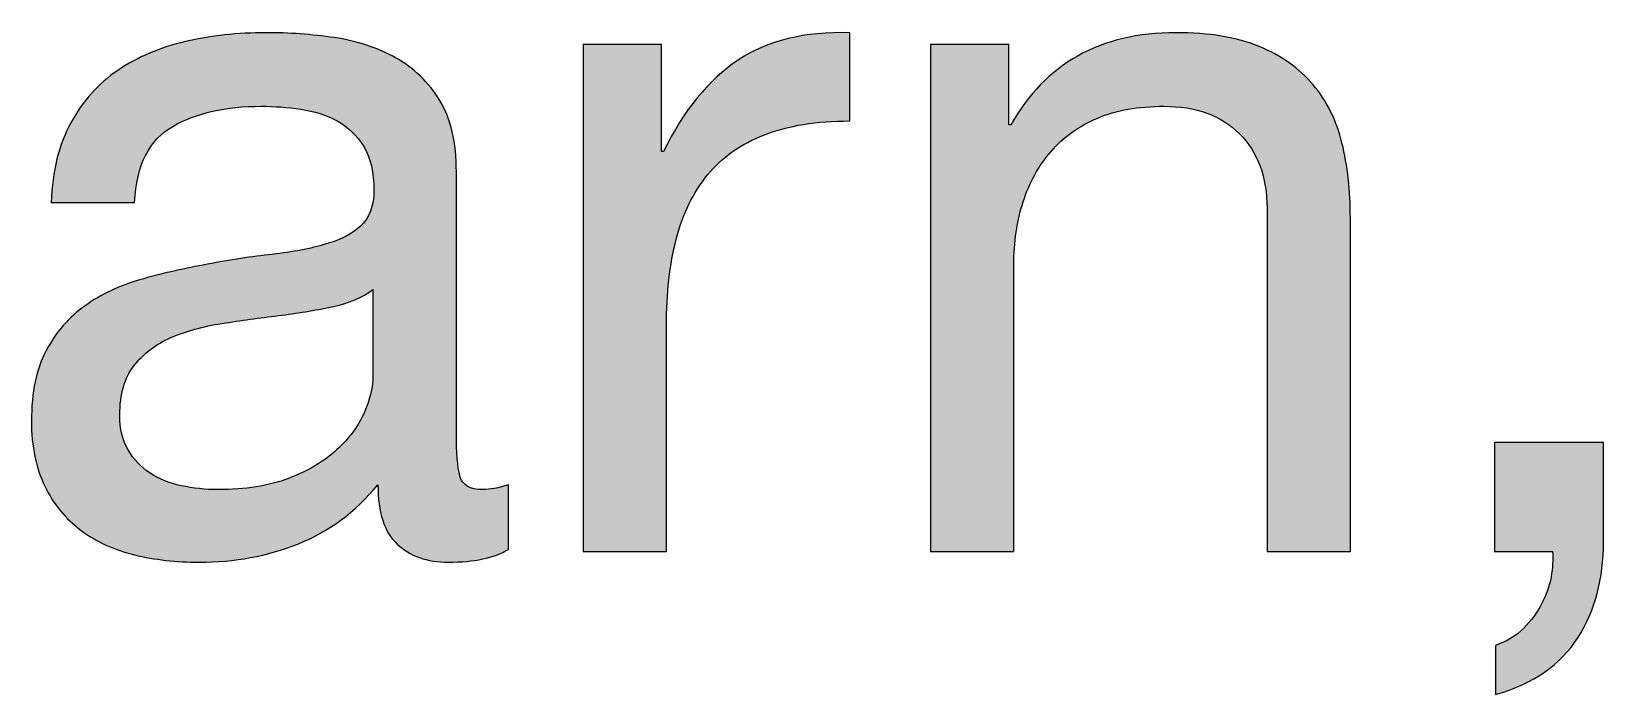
# Paper-space layout 'A3mask (portrait)' of a CAD drawing. Extents: x 0 to 277, y 0 to 394.
# Drawn here: x 200.608 to 203.842, y 31.33 to 32.696 of the extents above; entities that cross this region are included whole.
import ezdxf
from ezdxf.enums import TextEntityAlignment as Align

# ---------------------------------------------------------------- set-up
doc = ezdxf.new("R2010")
doc.units = 0
doc.layers.get('0').update_dxf_attribs({"linetype": 'CONTINUOUS'})
doc.layers.get('Defpoints').update_dxf_attribs({"linetype": 'CONTINUOUS'})
doc.layers.add('JPP_Mask', color=7, linetype='CONTINUOUS')
doc.styles.add('JPP', font='arial.ttf')

# ---------------------------------------------------------------- blocks, each defined once
blk = doc.blocks.new('A3mask (portrait)')
at = {"true_color": 0x004a91}
h = blk.add_hatch(color=154, dxfattribs=at)
edge = h.paths.add_edge_path()
edge.add_spline(control_points=[(201.4481, 32.5539), (201.4251, 32.5915), (201.3949, 32.6208), (201.3574, 32.6417)], knot_values=[29, 29, 29, 29, 30, 30, 30, 30], degree=3, periodic=0)
edge.add_spline(control_points=[(201.3574, 32.6417), (201.3196, 32.6625), (201.2776, 32.6763), (201.2312, 32.6831)], knot_values=[28, 28, 28, 28, 29, 29, 29, 29], degree=3, periodic=0)
edge.add_spline(control_points=[(201.2312, 32.6831), (201.1846, 32.6898), (201.138, 32.6932), (201.0909, 32.6932)], knot_values=[27, 27, 27, 27, 28, 28, 28, 28], degree=3, periodic=0)
edge.add_spline(control_points=[(201.0909, 32.6932), (201.0329, 32.6932), (200.9777, 32.6871), (200.9253, 32.675)], knot_values=[26, 26, 26, 26, 27, 27, 27, 27], degree=3, periodic=0)
edge.add_spline(control_points=[(200.9253, 32.675), (200.8728, 32.6629), (200.8262, 32.6429), (200.7859, 32.6155)], knot_values=[25, 25, 25, 25, 26, 26, 26, 26], degree=3, periodic=0)
edge.add_spline(control_points=[(200.7859, 32.6155), (200.7455, 32.5879), (200.7133, 32.5518), (200.6891, 32.5074)], knot_values=[24, 24, 24, 24, 25, 25, 25, 25], degree=3, periodic=0)
edge.add_spline(control_points=[(200.6891, 32.5074), (200.6648, 32.463), (200.6513, 32.4084), (200.6485, 32.3438)], knot_values=[23, 23, 23, 23, 24, 24, 24, 24], degree=3, periodic=0)
edge.add_spline(control_points=[(200.6485, 32.3438), (200.6485, 32.3438), (200.8202, 32.3438), (200.8202, 32.3438), (200.8244, 32.4206), (200.8506, 32.4727), (200.899, 32.5003), (200.9475, 32.5279), (201.0081, 32.5417), (201.0807, 32.5417)], knot_values=[20, 20, 20, 20, 21, 21, 21, 22, 22, 22, 23, 23, 23, 23], degree=3, periodic=0)
edge.add_spline(control_points=[(201.0807, 32.5417), (201.1076, 32.5417), (201.1349, 32.5397), (201.1625, 32.5357)], knot_values=[19, 19, 19, 19, 20, 20, 20, 20], degree=3, periodic=0)
edge.add_spline(control_points=[(201.1625, 32.5357), (201.1899, 32.5316), (201.215, 32.5236), (201.2372, 32.5114)], knot_values=[18, 18, 18, 18, 19, 19, 19, 19], degree=3, periodic=0)
edge.add_spline(control_points=[(201.2372, 32.5114), (201.2593, 32.4994), (201.2776, 32.4819), (201.2917, 32.459)], knot_values=[17, 17, 17, 17, 18, 18, 18, 18], degree=3, periodic=0)
edge.add_spline(control_points=[(201.2917, 32.459), (201.3059, 32.436), (201.3128, 32.4058), (201.3128, 32.3681)], knot_values=[16, 16, 16, 16, 17, 17, 17, 17], degree=3, periodic=0)
edge.add_spline(control_points=[(201.3128, 32.3681), (201.3128, 32.3358), (201.3033, 32.3113), (201.2845, 32.2944), (201.2658, 32.2776), (201.2402, 32.2648), (201.2078, 32.2561)], knot_values=[14, 14, 14, 14, 15, 15, 15, 16, 16, 16, 16], degree=3, periodic=0)
edge.add_spline(control_points=[(201.2078, 32.2561), (201.1755, 32.2472), (201.1382, 32.2405), (201.0957, 32.2359)], knot_values=[13, 13, 13, 13, 14, 14, 14, 14], degree=3, periodic=0)
edge.add_spline(control_points=[(201.0957, 32.2359), (201.0535, 32.2311), (201.0088, 32.224), (200.9617, 32.2147)], knot_values=[12, 12, 12, 12, 13, 13, 13, 13], degree=3, periodic=0)
edge.add_spline(control_points=[(200.9617, 32.2147), (200.9171, 32.2067), (200.8738, 32.1964), (200.8313, 32.1844), (200.7889, 32.1723), (200.7513, 32.1545), (200.7184, 32.1309)], knot_values=[10, 10, 10, 10, 11, 11, 11, 12, 12, 12, 12], degree=3, periodic=0)
edge.add_spline(control_points=[(200.7184, 32.1309), (200.6852, 32.1074), (200.6588, 32.0766), (200.6386, 32.0391)], knot_values=[9, 9, 9, 9, 10, 10, 10, 10], degree=3, periodic=0)
edge.add_spline(control_points=[(200.6386, 32.0391), (200.6184, 32.0014), (200.6082, 31.9529), (200.6082, 31.8936)], knot_values=[8, 8, 8, 8, 9, 9, 9, 9], degree=3, periodic=0)
edge.add_spline(control_points=[(200.6082, 31.8936), (200.6082, 31.8412), (200.6175, 31.7965), (200.6356, 31.7595)], knot_values=[7, 7, 7, 7, 8, 8, 8, 8], degree=3, periodic=0)
edge.add_spline(control_points=[(200.6356, 31.7595), (200.6536, 31.7223), (200.6785, 31.6921), (200.7102, 31.6685)], knot_values=[6, 6, 6, 6, 7, 7, 7, 7], degree=3, periodic=0)
edge.add_spline(control_points=[(200.7102, 31.6685), (200.7418, 31.645), (200.7784, 31.6282), (200.8202, 31.6181), (200.8619, 31.608), (200.9065, 31.603), (200.9536, 31.603)], knot_values=[4, 4, 4, 4, 5, 5, 5, 6, 6, 6, 6], degree=3, periodic=0)
edge.add_spline(control_points=[(200.9536, 31.603), (201.0262, 31.603), (201.0939, 31.6154), (201.1563, 31.6404)], knot_values=[3, 3, 3, 3, 4, 4, 4, 4], degree=3, periodic=0)
edge.add_spline(control_points=[(201.1563, 31.6404), (201.2189, 31.6652), (201.2739, 31.7059), (201.321, 31.7625)], knot_values=[2, 2, 2, 2, 3, 3, 3, 3], degree=3, periodic=0)
edge.add_spline(control_points=[(201.321, 31.7625), (201.321, 31.7059), (201.3339, 31.6652), (201.3604, 31.6404)], knot_values=[1, 1, 1, 1, 2, 2, 2, 2], degree=3, periodic=0)
edge.add_spline(control_points=[(201.3604, 31.6404), (201.3866, 31.6154), (201.4219, 31.603), (201.4664, 31.603)], knot_values=[0, 0, 0, 0, 1, 1, 1, 1], degree=3, periodic=0)
edge.add_spline(control_points=[(201.4664, 31.603), (201.5188, 31.603), (201.5599, 31.6117), (201.5893, 31.6292)], knot_values=[36, 36, 36, 36, 37, 37, 37, 37], degree=3, periodic=0)
edge.add_spline(control_points=[(201.5893, 31.6292), (201.5893, 31.6292), (201.5893, 31.7625), (201.5893, 31.7625), (201.5691, 31.7557), (201.5517, 31.7524), (201.5369, 31.7524)], knot_values=[34, 34, 34, 34, 35, 35, 35, 36, 36, 36, 36], degree=3, periodic=0)
edge.add_spline(control_points=[(201.5369, 31.7524), (201.51, 31.7524), (201.4942, 31.7618), (201.4896, 31.7806)], knot_values=[33, 33, 33, 33, 34, 34, 34, 34], degree=3, periodic=0)
edge.add_spline(control_points=[(201.4896, 31.7806), (201.4847, 31.7995), (201.4824, 31.829), (201.4824, 31.8694)], knot_values=[32, 32, 32, 32, 33, 33, 33, 33], degree=3, periodic=0)
edge.add_spline(control_points=[(201.4824, 31.8694), (201.4824, 31.8694), (201.4824, 32.4065), (201.4824, 32.4065), (201.4824, 32.467), (201.471, 32.5162), (201.4481, 32.5539)], knot_values=[30, 30, 30, 30, 31, 31, 31, 32, 32, 32, 32], degree=3, periodic=0)
edge = h.paths.add_edge_path(flags=16)
edge.add_spline(control_points=[(201.1159, 32.1107), (201.1544, 32.1154), (201.1911, 32.1214), (201.2261, 32.1288)], knot_values=[0, 0, 0, 0, 1, 1, 1, 1], degree=3, periodic=0)
edge.add_spline(control_points=[(201.2261, 32.1288), (201.2611, 32.1363), (201.2892, 32.1481), (201.3108, 32.1642)], knot_values=[14, 14, 14, 14, 15, 15, 15, 15], degree=3, periodic=0)
edge.add_spline(control_points=[(201.3108, 32.1642), (201.3108, 32.1642), (201.3108, 31.9885), (201.3108, 31.9885), (201.3108, 31.9644), (201.3047, 31.9384), (201.2927, 31.9108), (201.2806, 31.8832), (201.2616, 31.8577), (201.2361, 31.8341), (201.2106, 31.8106), (201.1776, 31.791), (201.1373, 31.7756)], knot_values=[10, 10, 10, 10, 11, 11, 11, 12, 12, 12, 13, 13, 13, 14, 14, 14, 14], degree=3, periodic=0)
edge.add_spline(control_points=[(201.1373, 31.7756), (201.0969, 31.76), (201.0484, 31.7524), (200.9918, 31.7524)], knot_values=[9, 9, 9, 9, 10, 10, 10, 10], degree=3, periodic=0)
edge.add_spline(control_points=[(200.9918, 31.7524), (200.9663, 31.7524), (200.941, 31.7551), (200.9162, 31.7604)], knot_values=[8, 8, 8, 8, 9, 9, 9, 9], degree=3, periodic=0)
edge.add_spline(control_points=[(200.9162, 31.7604), (200.8912, 31.7658), (200.8698, 31.7745), (200.8515, 31.7867)], knot_values=[7, 7, 7, 7, 8, 8, 8, 8], degree=3, periodic=0)
edge.add_spline(control_points=[(200.8515, 31.7867), (200.8334, 31.7988), (200.8186, 31.8145), (200.8072, 31.8341)], knot_values=[6, 6, 6, 6, 7, 7, 7, 7], degree=3, periodic=0)
edge.add_spline(control_points=[(200.8072, 31.8341), (200.7956, 31.8536), (200.79, 31.8775), (200.79, 31.9058)], knot_values=[5, 5, 5, 5, 6, 6, 6, 6], degree=3, periodic=0)
edge.add_spline(control_points=[(200.79, 31.9058), (200.79, 31.9488), (200.7998, 31.9828), (200.8193, 32.0078)], knot_values=[4, 4, 4, 4, 5, 5, 5, 5], degree=3, periodic=0)
edge.add_spline(control_points=[(200.8193, 32.0078), (200.8387, 32.0326), (200.864, 32.0518), (200.8949, 32.0653)], knot_values=[3, 3, 3, 3, 4, 4, 4, 4], degree=3, periodic=0)
edge.add_spline(control_points=[(200.8949, 32.0653), (200.926, 32.0787), (200.961, 32.0885), (200.9999, 32.0945)], knot_values=[2, 2, 2, 2, 3, 3, 3, 3], degree=3, periodic=0)
edge.add_spline(control_points=[(200.9999, 32.0945), (201.0389, 32.1007), (201.0776, 32.106), (201.1159, 32.1107)], knot_values=[1, 1, 1, 1, 2, 2, 2, 2], degree=3, periodic=0)
h = blk.add_hatch(color=154, dxfattribs=at)
edge = h.paths.add_edge_path()
edge.add_spline(control_points=[(201.9145, 32.0169), (201.9145, 32.0605), (201.9145, 32.0895), (201.9145, 32.0895), (201.9145, 32.1568), (201.9212, 32.2164), (201.9347, 32.2681)], knot_values=[8, 8, 8, 8, 8.250035, 8.250035, 8.250035, 9.250035, 9.250035, 9.250035, 9.250035], degree=3, periodic=0)
edge.add_spline(control_points=[(201.9347, 32.2681), (201.9481, 32.32), (201.9697, 32.364), (201.9992, 32.4004)], knot_values=[7, 7, 7, 7, 8, 8, 8, 8], degree=3, periodic=0)
edge.add_spline(control_points=[(201.9992, 32.4004), (202.0289, 32.4367), (202.0678, 32.4643), (202.1163, 32.4831)], knot_values=[6, 6, 6, 6, 7, 7, 7, 7], degree=3, periodic=0)
edge.add_spline(control_points=[(202.1163, 32.4831), (202.1648, 32.502), (202.2232, 32.5114), (202.2919, 32.5114)], knot_values=[5, 5, 5, 5, 6, 6, 6, 6], degree=3, periodic=0)
edge.add_spline(control_points=[(202.2919, 32.5114), (202.2919, 32.5114), (202.2919, 32.6932), (202.2919, 32.6932), (202.1991, 32.6958), (202.1223, 32.677), (202.0618, 32.6366)], knot_values=[3, 3, 3, 3, 4, 4, 4, 5, 5, 5, 5], degree=3, periodic=0)
edge.add_spline(control_points=[(202.0618, 32.6366), (202.0013, 32.5962), (201.95, 32.5337), (201.9085, 32.4488)], knot_values=[2, 2, 2, 2, 3, 3, 3, 3], degree=3, periodic=0)
edge.add_spline(control_points=[(201.9043, 32.4488), (201.9043, 32.4488), (201.9043, 32.5038), (201.9043, 32.5589)], knot_values=[0.5, 0.5, 0.5, 0.5, 1, 1, 1, 1], degree=3, periodic=0)
edge.add_spline(control_points=[(201.9043, 32.5589), (201.9043, 32.6139), (201.9043, 32.6689), (201.9043, 32.6689), (201.9043, 32.6689), (201.8942, 32.6689), (201.8791, 32.6689)], knot_values=[12.749965, 12.749965, 12.749965, 12.749965, 13.249965, 13.249965, 13.249965, 13.5, 13.5, 13.5, 13.5], degree=3, periodic=0)
edge.add_spline(control_points=[(201.8791, 32.6689), (201.8639, 32.6689), (201.8438, 32.6689), (201.8236, 32.6689)], knot_values=[12.49997, 12.49997, 12.49997, 12.49997, 12.749965, 12.749965, 12.749965, 12.749965], degree=3, periodic=0)
edge.add_spline(control_points=[(201.8236, 32.6689), (201.8135, 32.6689), (201.8034, 32.6689), (201.7939, 32.6689)], knot_values=[12.374973, 12.374973, 12.374973, 12.374973, 12.49997, 12.49997, 12.49997, 12.49997], degree=3, periodic=0)
edge.add_spline(control_points=[(201.7939, 32.6689), (201.7845, 32.6689), (201.7757, 32.6689), (201.7681, 32.6689)], knot_values=[12.249975, 12.249975, 12.249975, 12.249975, 12.374973, 12.374973, 12.374973, 12.374973], degree=3, periodic=0)
edge.add_spline(control_points=[(201.7681, 32.6689), (201.7643, 32.6689), (201.7608, 32.6689), (201.7578, 32.6689)], knot_values=[12.187476, 12.187476, 12.187476, 12.187476, 12.249975, 12.249975, 12.249975, 12.249975], degree=3, periodic=0)
edge.add_spline(control_points=[(201.7429, 32.6689), (201.7429, 32.6689), (201.7429, 32.6689), (201.7429, 32.6689), (201.7429, 32.6689), (201.7429, 32.6689), (201.7429, 32.6689)], knot_values=[11.99998, 11.99998, 11.99998, 11.99998, 12.001425, 12.001425, 12.001425, 12.001445, 12.001445, 12.001445, 12.001445], degree=3, periodic=0)
edge.add_spline(control_points=[(201.7429, 32.6689), (201.7429, 32.6689), (201.7429, 32.408), (201.7429, 32.147)], knot_values=[11.49999, 11.49999, 11.49999, 11.49999, 11.99998, 11.99998, 11.99998, 11.99998], degree=3, periodic=0)
edge.add_spline(control_points=[(201.7429, 32.147), (201.7429, 31.8861), (201.7429, 31.6252), (201.7429, 31.6252), (201.7429, 31.6252), (201.7429, 31.6252), (201.7429, 31.6252)], knot_values=[10.999023, 10.999023, 10.999023, 10.999023, 11.499013, 11.499013, 11.499013, 11.49999, 11.49999, 11.49999, 11.49999], degree=3, periodic=0)
edge.add_spline(control_points=[(201.7502, 31.6252), (201.7526, 31.6252), (201.7554, 31.6252), (201.7587, 31.6252)], knot_values=[10.812504, 10.812504, 10.812504, 10.812504, 10.875003, 10.875003, 10.875003, 10.875003], degree=3, periodic=0)
edge.add_spline(control_points=[(201.7587, 31.6252), (201.762, 31.6252), (201.7657, 31.6252), (201.7697, 31.6252)], knot_values=[10.750005, 10.750005, 10.750005, 10.750005, 10.812504, 10.812504, 10.812504, 10.812504], degree=3, periodic=0)
edge.add_spline(control_points=[(201.7697, 31.6252), (201.7777, 31.6252), (201.7871, 31.6252), (201.7972, 31.6252)], knot_values=[10.625008, 10.625008, 10.625008, 10.625008, 10.750005, 10.750005, 10.750005, 10.750005], degree=3, periodic=0)
edge.add_spline(control_points=[(201.7972, 31.6252), (201.8072, 31.6252), (201.818, 31.6252), (201.8287, 31.6252)], knot_values=[10.50001, 10.50001, 10.50001, 10.50001, 10.625008, 10.625008, 10.625008, 10.625008], degree=3, periodic=0)
edge.add_spline(control_points=[(201.8287, 31.6252), (201.8501, 31.6252), (201.8716, 31.6252), (201.8877, 31.6252)], knot_values=[10.250015, 10.250015, 10.250015, 10.250015, 10.50001, 10.50001, 10.50001, 10.50001], degree=3, periodic=0)
edge.add_spline(control_points=[(201.8877, 31.6252), (201.9038, 31.6252), (201.9145, 31.6252), (201.9145, 31.6252), (201.9145, 31.6252), (201.9145, 31.6252), (201.9145, 31.6252)], knot_values=[9.999532, 9.999532, 9.999532, 9.999532, 10.249547, 10.249547, 10.249547, 10.250015, 10.250015, 10.250015, 10.250015], degree=3, periodic=0)
edge.add_spline(control_points=[(201.9145, 31.6304), (201.9145, 31.6321), (201.9145, 31.6342), (201.9145, 31.6366)], knot_values=[9.906272, 9.906272, 9.906272, 9.906272, 9.937521, 9.937521, 9.937521, 9.937521], degree=3, periodic=0)
edge.add_spline(control_points=[(201.9145, 31.6366), (201.9145, 31.6391), (201.9145, 31.6419), (201.9145, 31.6451)], knot_values=[9.875022, 9.875022, 9.875022, 9.875022, 9.906272, 9.906272, 9.906272, 9.906272], degree=3, periodic=0)
edge.add_spline(control_points=[(201.9145, 31.6451), (201.9145, 31.6515), (201.9145, 31.6592), (201.9145, 31.668)], knot_values=[9.812524, 9.812524, 9.812524, 9.812524, 9.875022, 9.875022, 9.875022, 9.875022], degree=3, periodic=0)
edge.add_spline(control_points=[(201.9145, 31.668), (201.9145, 31.6768), (201.9145, 31.6868), (201.9145, 31.6977)], knot_values=[9.750025, 9.750025, 9.750025, 9.750025, 9.812524, 9.812524, 9.812524, 9.812524], degree=3, periodic=0)
edge.add_spline(control_points=[(201.9145, 31.6977), (201.9145, 31.7195), (201.9145, 31.7449), (201.9145, 31.7721)], knot_values=[9.625027, 9.625027, 9.625027, 9.625027, 9.750025, 9.750025, 9.750025, 9.750025], degree=3, periodic=0)
edge.add_spline(control_points=[(201.9145, 31.7721), (201.9145, 31.7993), (201.9145, 31.8283), (201.9145, 31.8573)], knot_values=[9.50003, 9.50003, 9.50003, 9.50003, 9.625027, 9.625027, 9.625027, 9.625027], degree=3, periodic=0)
edge.add_spline(control_points=[(201.9145, 31.8573), (201.9145, 31.9154), (201.9145, 31.9734), (201.9145, 32.0169)], knot_values=[9.250035, 9.250035, 9.250035, 9.250035, 9.50003, 9.50003, 9.50003, 9.50003], degree=3, periodic=0)
h = blk.add_hatch(color=154, dxfattribs=at)
edge = h.paths.add_edge_path()
edge.add_spline(control_points=[(202.6484, 32.3449), (202.6611, 32.3846), (202.6802, 32.4192), (202.7059, 32.4488)], knot_values=[14, 14, 14, 14, 15, 15, 15, 15], degree=3, periodic=0)
edge.add_spline(control_points=[(202.7059, 32.4488), (202.7314, 32.4785), (202.7634, 32.5013), (202.8017, 32.5175)], knot_values=[13, 13, 13, 13, 14, 14, 14, 14], degree=3, periodic=0)
edge.add_spline(control_points=[(202.8017, 32.5175), (202.84, 32.5337), (202.8854, 32.5417), (202.9381, 32.5417)], knot_values=[12, 12, 12, 12, 13, 13, 13, 13], degree=3, periodic=0)
edge.add_spline(control_points=[(202.9381, 32.5417), (203.004, 32.5417), (203.0557, 32.5229), (203.0935, 32.4852)], knot_values=[11, 11, 11, 11, 12, 12, 12, 12], degree=3, periodic=0)
edge.add_spline(control_points=[(203.0935, 32.4852), (203.1311, 32.4475), (203.1501, 32.3964), (203.1501, 32.3318)], knot_values=[10, 10, 10, 10, 11, 11, 11, 11], degree=3, periodic=0)
edge.add_spline(control_points=[(203.1501, 32.3318), (203.1501, 32.3318), (203.1501, 31.6252), (203.1501, 31.6252), (203.1501, 31.6252), (203.1929, 31.6252), (203.2358, 31.6252)], knot_values=[8.5, 8.5, 8.5, 8.5, 9.5, 9.5, 9.5, 10, 10, 10, 10], degree=3, periodic=0)
edge.add_spline(control_points=[(203.2358, 31.6252), (203.2786, 31.6252), (203.3215, 31.6252), (203.3215, 31.6252), (203.3215, 31.6252), (203.3215, 31.7968), (203.3215, 31.9684)], knot_values=[7.5, 7.5, 7.5, 7.5, 8, 8, 8, 8.5, 8.5, 8.5, 8.5], degree=3, periodic=0)
edge.add_spline(control_points=[(203.3215, 31.9684), (203.3215, 32.14), (203.3215, 32.3116), (203.3215, 32.3116), (203.3215, 32.3681), (203.3159, 32.4196), (203.3043, 32.466)], knot_values=[6, 6, 6, 6, 6.5, 6.5, 6.5, 7.5, 7.5, 7.5, 7.5], degree=3, periodic=0)
edge.add_spline(control_points=[(203.3043, 32.466), (203.293, 32.5125), (203.273, 32.5525), (203.2449, 32.5861)], knot_values=[5, 5, 5, 5, 6, 6, 6, 6], degree=3, periodic=0)
edge.add_spline(control_points=[(203.2449, 32.5861), (203.2166, 32.6197), (203.1795, 32.646), (203.1338, 32.6649), (203.0882, 32.6838), (203.0309, 32.6932), (202.9622, 32.6932)], knot_values=[3, 3, 3, 3, 4, 4, 4, 5, 5, 5, 5], degree=3, periodic=0)
edge.add_spline(control_points=[(202.9622, 32.6932), (202.8075, 32.6932), (202.6943, 32.6298), (202.6231, 32.5033)], knot_values=[2, 2, 2, 2, 3, 3, 3, 3], degree=3, periodic=0)
edge.add_spline(control_points=[(202.6189, 32.5033), (202.6189, 32.5033), (202.6189, 32.5447), (202.6189, 32.5861)], knot_values=[0.5, 0.5, 0.5, 0.5, 1, 1, 1, 1], degree=3, periodic=0)
edge.add_spline(control_points=[(202.6189, 32.5861), (202.6189, 32.6275), (202.6189, 32.6689), (202.6189, 32.6689), (202.6189, 32.6689), (202.6088, 32.6689), (202.5937, 32.6689)], knot_values=[19.749965, 19.749965, 19.749965, 19.749965, 20.249965, 20.249965, 20.249965, 20.5, 20.5, 20.5, 20.5], degree=3, periodic=0)
edge.add_spline(control_points=[(202.5937, 32.6689), (202.5786, 32.6689), (202.5584, 32.6689), (202.5382, 32.6689)], knot_values=[19.49997, 19.49997, 19.49997, 19.49997, 19.749965, 19.749965, 19.749965, 19.749965], degree=3, periodic=0)
edge.add_spline(control_points=[(202.5382, 32.6689), (202.5281, 32.6689), (202.518, 32.6689), (202.5086, 32.6689)], knot_values=[19.374972, 19.374972, 19.374972, 19.374972, 19.49997, 19.49997, 19.49997, 19.49997], degree=3, periodic=0)
edge.add_spline(control_points=[(202.5086, 32.6689), (202.4991, 32.6689), (202.4903, 32.6689), (202.4827, 32.6689)], knot_values=[19.249975, 19.249975, 19.249975, 19.249975, 19.374972, 19.374972, 19.374972, 19.374972], degree=3, periodic=0)
edge.add_spline(control_points=[(202.4827, 32.6689), (202.4789, 32.6689), (202.4755, 32.6689), (202.4724, 32.6689)], knot_values=[19.187476, 19.187476, 19.187476, 19.187476, 19.249975, 19.249975, 19.249975, 19.249975], degree=3, periodic=0)
edge.add_spline(control_points=[(202.4575, 32.6689), (202.4575, 32.6689), (202.4575, 32.6689), (202.4575, 32.6689), (202.4575, 32.6689), (202.4575, 32.6689), (202.4575, 32.6689)], knot_values=[18.99998, 18.99998, 18.99998, 18.99998, 19.001425, 19.001425, 19.001425, 19.001445, 19.001445, 19.001445, 19.001445], degree=3, periodic=0)
edge.add_spline(control_points=[(202.4575, 32.6689), (202.4575, 32.6689), (202.4575, 32.408), (202.4575, 32.147)], knot_values=[18.49999, 18.49999, 18.49999, 18.49999, 18.99998, 18.99998, 18.99998, 18.99998], degree=3, periodic=0)
edge.add_spline(control_points=[(202.4575, 32.147), (202.4575, 31.8861), (202.4575, 31.6252), (202.4575, 31.6252), (202.4575, 31.6252), (202.4575, 31.6252), (202.4575, 31.6252)], knot_values=[17.999023, 17.999023, 17.999023, 17.999023, 18.499013, 18.499013, 18.499013, 18.49999, 18.49999, 18.49999, 18.49999], degree=3, periodic=0)
edge.add_spline(control_points=[(202.4649, 31.6252), (202.4672, 31.6252), (202.4701, 31.6252), (202.4733, 31.6252)], knot_values=[17.812504, 17.812504, 17.812504, 17.812504, 17.875002, 17.875002, 17.875002, 17.875002], degree=3, periodic=0)
edge.add_spline(control_points=[(202.4733, 31.6252), (202.4766, 31.6252), (202.4803, 31.6252), (202.4843, 31.6252)], knot_values=[17.750005, 17.750005, 17.750005, 17.750005, 17.812504, 17.812504, 17.812504, 17.812504], degree=3, periodic=0)
edge.add_spline(control_points=[(202.4843, 31.6252), (202.4924, 31.6252), (202.5017, 31.6252), (202.5118, 31.6252)], knot_values=[17.625007, 17.625007, 17.625007, 17.625007, 17.750005, 17.750005, 17.750005, 17.750005], degree=3, periodic=0)
edge.add_spline(control_points=[(202.5118, 31.6252), (202.5219, 31.6252), (202.5326, 31.6252), (202.5433, 31.6252)], knot_values=[17.50001, 17.50001, 17.50001, 17.50001, 17.625008, 17.625008, 17.625008, 17.625008], degree=3, periodic=0)
edge.add_spline(control_points=[(202.5433, 31.6252), (202.5648, 31.6252), (202.5862, 31.6252), (202.6023, 31.6252)], knot_values=[17.250015, 17.250015, 17.250015, 17.250015, 17.50001, 17.50001, 17.50001, 17.50001], degree=3, periodic=0)
edge.add_spline(control_points=[(202.6023, 31.6252), (202.6184, 31.6252), (202.6291, 31.6252), (202.6291, 31.6252), (202.6291, 31.6252), (202.6291, 31.6252), (202.6291, 31.6252)], knot_values=[16.999532, 16.999532, 16.999532, 16.999532, 17.249547, 17.249547, 17.249547, 17.250015, 17.250015, 17.250015, 17.250015], degree=3, periodic=0)
edge.add_spline(control_points=[(202.6291, 31.6318), (202.6291, 31.6339), (202.6291, 31.6366), (202.6291, 31.6397)], knot_values=[16.906272, 16.906272, 16.906272, 16.906272, 16.937521, 16.937521, 16.937521, 16.937521], degree=3, periodic=0)
edge.add_spline(control_points=[(202.6291, 31.6397), (202.6291, 31.6429), (202.6291, 31.6465), (202.6291, 31.6505)], knot_values=[16.875022, 16.875022, 16.875022, 16.875022, 16.906272, 16.906272, 16.906272, 16.906272], degree=3, periodic=0)
edge.add_spline(control_points=[(202.6291, 31.6505), (202.6291, 31.6585), (202.6291, 31.6683), (202.6291, 31.6796)], knot_values=[16.812524, 16.812524, 16.812524, 16.812524, 16.875022, 16.875022, 16.875022, 16.875022], degree=3, periodic=0)
edge.add_spline(control_points=[(202.6291, 31.6796), (202.6291, 31.6908), (202.6291, 31.7034), (202.6291, 31.7173)], knot_values=[16.750025, 16.750025, 16.750025, 16.750025, 16.812524, 16.812524, 16.812524, 16.812524], degree=3, periodic=0)
edge.add_spline(control_points=[(202.6291, 31.7173), (202.6291, 31.7449), (202.6291, 31.7771), (202.6291, 31.8117)], knot_values=[16.625028, 16.625028, 16.625028, 16.625028, 16.750025, 16.750025, 16.750025, 16.750025], degree=3, periodic=0)
edge.add_spline(control_points=[(202.6291, 31.8117), (202.6291, 31.8462), (202.6291, 31.883), (202.6291, 31.9199)], knot_values=[16.50003, 16.50003, 16.50003, 16.50003, 16.625028, 16.625028, 16.625028, 16.625028], degree=3, periodic=0)
edge.add_spline(control_points=[(202.6291, 31.9199), (202.6291, 31.9936), (202.6291, 32.0673), (202.6291, 32.1225)], knot_values=[16.250035, 16.250035, 16.250035, 16.250035, 16.50003, 16.50003, 16.50003, 16.50003], degree=3, periodic=0)
edge.add_spline(control_points=[(202.6291, 32.1225), (202.6291, 32.1778), (202.6291, 32.2147), (202.6291, 32.2147), (202.6291, 32.2617), (202.6354, 32.3052), (202.6484, 32.3449)], knot_values=[15, 15, 15, 15, 15.250035, 15.250035, 15.250035, 16.250035, 16.250035, 16.250035, 16.250035], degree=3, periodic=0)
h = blk.add_hatch(color=154, dxfattribs=at)
edge = h.paths.add_edge_path()
edge.add_spline(control_points=[(203.8424, 31.6453), (203.8424, 31.6453), (203.8424, 31.8492), (203.8424, 31.8492), (203.8424, 31.8492), (203.8109, 31.8492), (203.7715, 31.8492)], knot_values=[10.624977, 10.624977, 10.624977, 10.624977, 11.624977, 11.624977, 11.624977, 12, 12, 12, 12], degree=3, periodic=0)
edge.add_spline(control_points=[(203.7715, 31.8492), (203.732, 31.8492), (203.6847, 31.8492), (203.6532, 31.8492)], knot_values=[10.249985, 10.249985, 10.249985, 10.249985, 10.624977, 10.624977, 10.624977, 10.624977], degree=3, periodic=0)
edge.add_spline(control_points=[(203.6532, 31.8492), (203.6453, 31.8492), (203.6384, 31.8492), (203.6329, 31.8492)], knot_values=[10.156237, 10.156237, 10.156237, 10.156237, 10.249985, 10.249985, 10.249985, 10.249985], degree=3, periodic=0)
edge.add_spline(control_points=[(203.6181, 31.8492), (203.6181, 31.8492), (203.6181, 31.8492), (203.6181, 31.8492), (203.6181, 31.8492), (203.6181, 31.8492), (203.6181, 31.8492)], knot_values=[9.999502, 9.999502, 9.999502, 9.999502, 10, 10, 10, 10.000967, 10.000967, 10.000967, 10.000967], degree=3, periodic=0)
edge.add_spline(control_points=[(203.6181, 31.8453), (203.6181, 31.8438), (203.6181, 31.8419), (203.6181, 31.8396)], knot_values=[9.874992, 9.874992, 9.874992, 9.874992, 9.921867, 9.921867, 9.921867, 9.921867], degree=3, periodic=0)
edge.add_spline(control_points=[(203.6181, 31.8396), (203.6181, 31.8304), (203.6181, 31.8153), (203.6181, 31.7973)], knot_values=[9.687496, 9.687496, 9.687496, 9.687496, 9.874992, 9.874992, 9.874992, 9.874992], degree=3, periodic=0)
edge.add_spline(control_points=[(203.6181, 31.7973), (203.6181, 31.7792), (203.6181, 31.7582), (203.6181, 31.7372)], knot_values=[9.5, 9.5, 9.5, 9.5, 9.687496, 9.687496, 9.687496, 9.687496], degree=3, periodic=0)
edge.add_spline(control_points=[(203.6181, 31.7372), (203.6181, 31.7162), (203.6181, 31.6952), (203.6181, 31.6771)], knot_values=[9.312504, 9.312504, 9.312504, 9.312504, 9.5, 9.5, 9.5, 9.5], degree=3, periodic=0)
edge.add_spline(control_points=[(203.6181, 31.6771), (203.6181, 31.6591), (203.6181, 31.644), (203.6181, 31.6348)], knot_values=[9.125007, 9.125007, 9.125007, 9.125007, 9.312504, 9.312504, 9.312504, 9.312504], degree=3, periodic=0)
edge.add_spline(control_points=[(203.6181, 31.6252), (203.6181, 31.6252), (203.6181, 31.6252), (203.6181, 31.6252), (203.6181, 31.6252), (203.6181, 31.6252), (203.6181, 31.6252)], knot_values=[8.999033, 8.999033, 8.999033, 8.999033, 9.000264, 9.000264, 9.000264, 9.001231, 9.001231, 9.001231, 9.001231], degree=3, periodic=0)
edge.add_spline(control_points=[(203.6195, 31.6252), (203.6208, 31.6252), (203.623, 31.6252), (203.626, 31.6252)], knot_values=[8.843763, 8.843763, 8.843763, 8.843763, 8.937511, 8.937511, 8.937511, 8.937511], degree=3, periodic=0)
edge.add_spline(control_points=[(203.626, 31.6252), (203.6289, 31.6252), (203.6326, 31.6252), (203.6368, 31.6252)], knot_values=[8.750015, 8.750015, 8.750015, 8.750015, 8.843763, 8.843763, 8.843763, 8.843763], degree=3, periodic=0)
edge.add_spline(control_points=[(203.6368, 31.6252), (203.6535, 31.6252), (203.6787, 31.6252), (203.6996, 31.6252)], knot_values=[8.375023, 8.375023, 8.375023, 8.375023, 8.750015, 8.750015, 8.750015, 8.750015], degree=3, periodic=0)
edge.add_spline(control_points=[(203.6996, 31.6252), (203.7206, 31.6252), (203.7374, 31.6252), (203.7374, 31.6252), (203.7388, 31.609), (203.7376, 31.5915), (203.7344, 31.5726)], knot_values=[7, 7, 7, 7, 7.375023, 7.375023, 7.375023, 8.375023, 8.375023, 8.375023, 8.375023], degree=3, periodic=0)
edge.add_spline(control_points=[(203.7344, 31.5726), (203.7309, 31.5538), (203.7246, 31.5353), (203.7151, 31.5172)], knot_values=[6, 6, 6, 6, 7, 7, 7, 7], degree=3, periodic=0)
edge.add_spline(control_points=[(203.7151, 31.5172), (203.7058, 31.499), (203.6933, 31.4822), (203.6778, 31.4666)], knot_values=[5, 5, 5, 5, 6, 6, 6, 6], degree=3, periodic=0)
edge.add_spline(control_points=[(203.6778, 31.4666), (203.6622, 31.4512), (203.6432, 31.4394), (203.6202, 31.4314)], knot_values=[4, 4, 4, 4, 5, 5, 5, 5], degree=3, periodic=0)
edge.add_spline(control_points=[(203.6202, 31.4314), (203.6202, 31.4314), (203.6202, 31.3304), (203.6202, 31.3304), (203.6984, 31.3533), (203.7548, 31.3923), (203.7898, 31.4475), (203.8248, 31.5027), (203.8424, 31.5687), (203.8424, 31.6453)], knot_values=[1, 1, 1, 1, 2, 2, 2, 3, 3, 3, 4, 4, 4, 4], degree=3, periodic=0)
at = {"layer": 'Defpoints', "color": 154, "true_color": 0x004a91}
for points, knots in [([(201.4664, 31.603), (201.4219, 31.603), (201.3866, 31.6154), (201.3604, 31.6404), (201.3339, 31.6652), (201.321, 31.7059), (201.321, 31.7625), (201.2739, 31.7059), (201.2189, 31.6652), (201.1563, 31.6404), (201.0939, 31.6154), (201.0262, 31.603), (200.9536, 31.603), (200.9065, 31.603), (200.8619, 31.608), (200.8202, 31.6181), (200.7784, 31.6282), (200.7418, 31.645), (200.7102, 31.6685), (200.6785, 31.6921), (200.6536, 31.7223), (200.6356, 31.7595), (200.6175, 31.7965), (200.6082, 31.8412), (200.6082, 31.8936), (200.6082, 31.9529), (200.6184, 32.0014), (200.6386, 32.0391), (200.6588, 32.0766), (200.6852, 32.1074), (200.7184, 32.1309), (200.7513, 32.1545), (200.7889, 32.1723), (200.8313, 32.1844), (200.8738, 32.1964), (200.9171, 32.2067), (200.9617, 32.2147), (201.0088, 32.224), (201.0535, 32.2311), (201.0957, 32.2359), (201.1382, 32.2405), (201.1755, 32.2472), (201.2078, 32.2561), (201.2402, 32.2648), (201.2658, 32.2776), (201.2845, 32.2944), (201.3033, 32.3113), (201.3128, 32.3358), (201.3128, 32.3681), (201.3128, 32.4058), (201.3059, 32.436), (201.2917, 32.459), (201.2776, 32.4819), (201.2593, 32.4994), (201.2372, 32.5114), (201.215, 32.5236), (201.1899, 32.5316), (201.1625, 32.5357), (201.1349, 32.5397), (201.1076, 32.5417), (201.0807, 32.5417), (201.0081, 32.5417), (200.9475, 32.5279), (200.899, 32.5003), (200.8506, 32.4727), (200.8244, 32.4206), (200.8202, 32.3438), (200.8202, 32.3438), (200.6485, 32.3438), (200.6485, 32.3438), (200.6513, 32.4084), (200.6648, 32.463), (200.6891, 32.5074), (200.7133, 32.5518), (200.7455, 32.5879), (200.7859, 32.6155), (200.8262, 32.6429), (200.8728, 32.6629), (200.9253, 32.675), (200.9777, 32.6871), (201.0329, 32.6932), (201.0909, 32.6932), (201.138, 32.6932), (201.1846, 32.6898), (201.2312, 32.6831), (201.2776, 32.6763), (201.3196, 32.6625), (201.3574, 32.6417), (201.3949, 32.6208), (201.4251, 32.5915), (201.4481, 32.5539), (201.471, 32.5162), (201.4824, 32.467), (201.4824, 32.4065), (201.4824, 32.4065), (201.4824, 31.8694), (201.4824, 31.8694), (201.4824, 31.829), (201.4847, 31.7995), (201.4896, 31.7806), (201.4942, 31.7618), (201.51, 31.7524), (201.5369, 31.7524), (201.5517, 31.7524), (201.5691, 31.7557), (201.5893, 31.7625), (201.5893, 31.7625), (201.5893, 31.6292), (201.5893, 31.6292), (201.5599, 31.6117), (201.5188, 31.603), (201.4664, 31.603)], [0, 0, 0, 0, 1, 1, 1, 2, 2, 2, 3, 3, 3, 4, 4, 4, 5, 5, 5, 6, 6, 6, 7, 7, 7, 8, 8, 8, 9, 9, 9, 10, 10, 10, 11, 11, 11, 12, 12, 12, 13, 13, 13, 14, 14, 14, 15, 15, 15, 16, 16, 16, 17, 17, 17, 18, 18, 18, 19, 19, 19, 20, 20, 20, 21, 21, 21, 22, 22, 22, 23, 23, 23, 24, 24, 24, 25, 25, 25, 26, 26, 26, 27, 27, 27, 28, 28, 28, 29, 29, 29, 30, 30, 30, 31, 31, 31, 32, 32, 32, 33, 33, 33, 34, 34, 34, 35, 35, 35, 36, 36, 36, 37, 37, 37, 37]), ([(201.9043, 32.6689), (201.9043, 32.6689), (201.9043, 32.4488), (201.9043, 32.4488), (201.9043, 32.4488), (201.9085, 32.4488), (201.9085, 32.4488), (201.95, 32.5337), (202.0013, 32.5962), (202.0618, 32.6366), (202.1223, 32.677), (202.1991, 32.6958), (202.2919, 32.6932), (202.2919, 32.6932), (202.2919, 32.5114), (202.2919, 32.5114), (202.2232, 32.5114), (202.1648, 32.502), (202.1163, 32.4831), (202.0678, 32.4643), (202.0289, 32.4367), (201.9992, 32.4004), (201.9697, 32.364), (201.9481, 32.32), (201.9347, 32.2681), (201.9212, 32.2164), (201.9145, 32.1568), (201.9145, 32.0895), (201.9145, 32.0895), (201.9145, 31.6252), (201.9145, 31.6252), (201.9145, 31.6252), (201.7429, 31.6252), (201.7429, 31.6252), (201.7429, 31.6252), (201.7429, 32.6689), (201.7429, 32.6689), (201.7429, 32.6689), (201.9043, 32.6689), (201.9043, 32.6689)], [0, 0, 0, 0, 1, 1, 1, 2, 2, 2, 3, 3, 3, 4, 4, 4, 5, 5, 5, 6, 6, 6, 7, 7, 7, 8, 8, 8, 9, 9, 9, 10, 10, 10, 11, 11, 11, 12, 12, 12, 13, 13, 13, 13]), ([(202.6189, 32.6689), (202.6189, 32.6689), (202.6189, 32.5033), (202.6189, 32.5033), (202.6189, 32.5033), (202.6231, 32.5033), (202.6231, 32.5033), (202.6943, 32.6298), (202.8075, 32.6932), (202.9622, 32.6932), (203.0309, 32.6932), (203.0882, 32.6838), (203.1338, 32.6649), (203.1795, 32.646), (203.2166, 32.6197), (203.2449, 32.5861), (203.273, 32.5525), (203.293, 32.5125), (203.3043, 32.466), (203.3159, 32.4196), (203.3215, 32.3681), (203.3215, 32.3116), (203.3215, 32.3116), (203.3215, 31.6252), (203.3215, 31.6252), (203.3215, 31.6252), (203.1501, 31.6252), (203.1501, 31.6252), (203.1501, 31.6252), (203.1501, 32.3318), (203.1501, 32.3318), (203.1501, 32.3964), (203.1311, 32.4475), (203.0935, 32.4852), (203.0557, 32.5229), (203.004, 32.5417), (202.9381, 32.5417), (202.8854, 32.5417), (202.84, 32.5337), (202.8017, 32.5175), (202.7634, 32.5013), (202.7314, 32.4785), (202.7059, 32.4488), (202.6802, 32.4192), (202.6611, 32.3846), (202.6484, 32.3449), (202.6354, 32.3052), (202.6291, 32.2617), (202.6291, 32.2147), (202.6291, 32.2147), (202.6291, 31.6252), (202.6291, 31.6252), (202.6291, 31.6252), (202.4575, 31.6252), (202.4575, 31.6252), (202.4575, 31.6252), (202.4575, 32.6689), (202.4575, 32.6689), (202.4575, 32.6689), (202.6189, 32.6689), (202.6189, 32.6689)], [0, 0, 0, 0, 1, 1, 1, 2, 2, 2, 3, 3, 3, 4, 4, 4, 5, 5, 5, 6, 6, 6, 7, 7, 7, 8, 8, 8, 9, 9, 9, 10, 10, 10, 11, 11, 11, 12, 12, 12, 13, 13, 13, 14, 14, 14, 15, 15, 15, 16, 16, 16, 17, 17, 17, 18, 18, 18, 19, 19, 19, 20, 20, 20, 20]), ([(201.2261, 32.1288), (201.1911, 32.1214), (201.1544, 32.1154), (201.1159, 32.1107), (201.0776, 32.106), (201.0389, 32.1007), (200.9999, 32.0945), (200.961, 32.0885), (200.926, 32.0787), (200.8949, 32.0653), (200.864, 32.0518), (200.8387, 32.0326), (200.8193, 32.0078), (200.7998, 31.9828), (200.79, 31.9488), (200.79, 31.9058), (200.79, 31.8775), (200.7956, 31.8536), (200.8072, 31.8341), (200.8186, 31.8145), (200.8334, 31.7988), (200.8515, 31.7867), (200.8698, 31.7745), (200.8912, 31.7658), (200.9162, 31.7604), (200.941, 31.7551), (200.9663, 31.7524), (200.9918, 31.7524), (201.0484, 31.7524), (201.0969, 31.76), (201.1373, 31.7756), (201.1776, 31.791), (201.2106, 31.8106), (201.2361, 31.8341), (201.2616, 31.8577), (201.2806, 31.8832), (201.2927, 31.9108), (201.3047, 31.9384), (201.3108, 31.9644), (201.3108, 31.9885), (201.3108, 31.9885), (201.3108, 32.1642), (201.3108, 32.1642), (201.2892, 32.1481), (201.2611, 32.1363), (201.2261, 32.1288)], [0, 0, 0, 0, 1, 1, 1, 2, 2, 2, 3, 3, 3, 4, 4, 4, 5, 5, 5, 6, 6, 6, 7, 7, 7, 8, 8, 8, 9, 9, 9, 10, 10, 10, 11, 11, 11, 12, 12, 12, 13, 13, 13, 14, 14, 14, 15, 15, 15, 15]), ([(203.8424, 31.8492), (203.8424, 31.8492), (203.8424, 31.6453), (203.8424, 31.6453), (203.8424, 31.5687), (203.8248, 31.5027), (203.7898, 31.4475), (203.7548, 31.3923), (203.6984, 31.3533), (203.6202, 31.3304), (203.6202, 31.3304), (203.6202, 31.4314), (203.6202, 31.4314), (203.6432, 31.4394), (203.6622, 31.4512), (203.6778, 31.4666), (203.6933, 31.4822), (203.7058, 31.499), (203.7151, 31.5172), (203.7246, 31.5353), (203.7309, 31.5538), (203.7344, 31.5726), (203.7376, 31.5915), (203.7388, 31.609), (203.7374, 31.6252), (203.7374, 31.6252), (203.6181, 31.6252), (203.6181, 31.6252), (203.6181, 31.6252), (203.6181, 31.8492), (203.6181, 31.8492), (203.6181, 31.8492), (203.8424, 31.8492), (203.8424, 31.8492)], [0, 0, 0, 0, 1, 1, 1, 2, 2, 2, 3, 3, 3, 4, 4, 4, 5, 5, 5, 6, 6, 6, 7, 7, 7, 8, 8, 8, 9, 9, 9, 10, 10, 10, 11, 11, 11, 11])]:
    blk.add_open_spline(points, degree=3, knots=knots, dxfattribs=at)
at = {"color": 7, "style": 'JPP'}
for tag, p in [('Client', (244.02, 56.35)), ('Project1', (244.02, 44.1)), ('Project2', (244.02, 40.425)), ('Project3', (244.02, 36.75)), ('Title1', (244.02, 28.175)), ('Title2', (244.02, 24.5)), ('Title3', (244.02, 20.825)), ('Status', (191.1, 3.675))]:
    blk.add_attdef(tag, text='', height=1.7, dxfattribs=at).set_placement(p, align=Align.MIDDLE_LEFT)
at = {"color": 2, "style": 'JPP'}
for tag, p in [('Scale', (204.575, 12.25)), ('Checked', (248.675, 12.25)), ('Drawn', (226.625, 12.25)), ('Date', (270.725, 12.25))]:
    blk.add_attdef(tag, text='', height=1, dxfattribs=at).set_placement(p, align=Align.MIDDLE_CENTER)
at = {"color": 6, "style": 'JPP'}
for tag, p in [('Ref', (235.2, 3.675)), ('DrgNo.', (255.78, 3.675))]:
    blk.add_attdef(tag, text='', height=2, dxfattribs=at).set_placement(p, align=Align.MIDDLE_LEFT)
blk.add_attdef('Rev', text='', height=2, dxfattribs=at).set_placement((272.5746, 3.675), align=Align.MIDDLE_CENTER)

psp = doc.layouts.new('A3mask (portrait)')

# ---------------------------------------------------------------- block references
at = {"layer": 'JPP_Mask'}
psp.add_blockref('A3mask (portrait)', (0, 0), dxfattribs=at)

doc.saveas('drawing.dxf')
